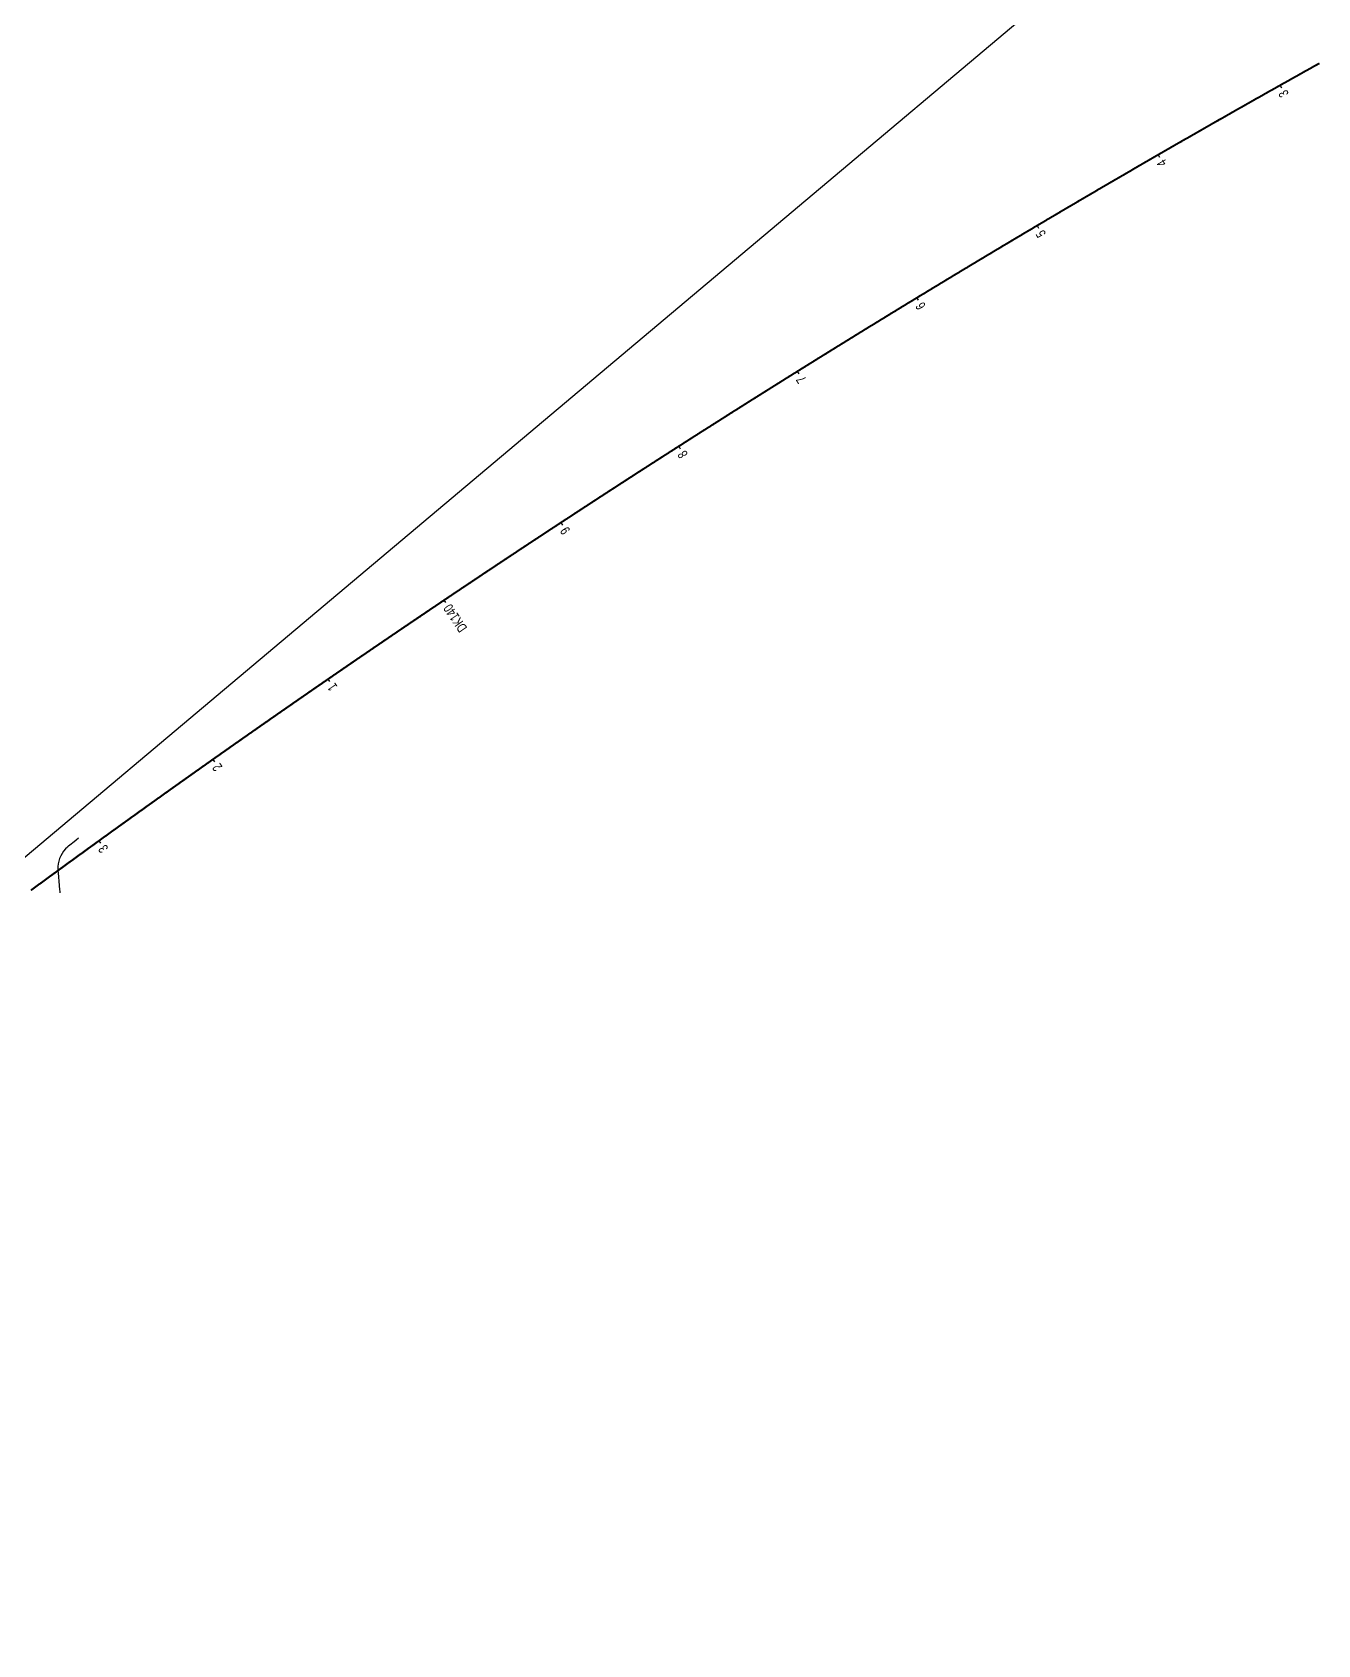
# Model space of a CAD drawing. Header units: millimetres. Extents: x 497834 to 621495, y 3353175 to 3430424.
# Drawn here: x 549522 to 550438, y 3377462 to 3378611 of the extents above; entities that cross this region are included whole.
import ezdxf

# ---------------------------------------------------------------- set-up
doc = ezdxf.new("R2010")
doc.units = ezdxf.units.MM
for name, color, linetype in [('DK改路中线', 7, 'Continuous'), ('dl4', 7, 'Continuous'), ('沪乍杭打线-0.0-200.8段-施工系转设计系成果-2000坐标系-左线_中线_交点', 7, 'Continuous'), ('沪乍杭打线-0.0-200.8段-施工系转设计系成果-2000坐标系-左线_里程', 7, 'Continuous')]:
    doc.layers.add(name, color=color, linetype=linetype)
doc.styles.add('PM_LC', font='slromans.shx', dxfattribs={"width": 0.75, "bigfont": 'hztxt.shx'})

msp = doc.modelspace()

# ---------------------------------------------------------------- linework, layer by layer
at = {"layer": 'DK改路中线', "color": 3, "linetype": 'Continuous', "ltscale": 2, "flags": 128}
msp.add_lwpolyline([(549554.7, 3378036.5), (549553.1, 3378035.2), (549551.5, 3378034), (549548.4, 3378031.5), (549547.5, 3378030.8, 0.253495), (549546.9, 3378030.2), (549545.4, 3378028.9), (549544.1, 3378027.3), (549543, 3378025.7), (549542, 3378024), (549541.2, 3378022.1), (549540.6, 3378020.2), (549540.2, 3378018.3), (549540, 3378016.3), (549539.9, 3378014.3), (549540, 3378013.2), (549540.1, 3378012.3), (549540.5, 3378008.3), (549540.7, 3378006.3), (549541, 3378002.3), (549541.2, 3378000.3), (549541.4, 3377998.3), (549541.5, 3377997.6)], format="xyb", dxfattribs=at)
at = {"layer": 'dl4', "color": 3, "linetype": 'Continuous', "ltscale": 2, "const_width": 1.4, "flags": 128}
msp.add_lwpolyline([(550439.2, 3378588.9), (550438.3, 3378588.4), (550437.4, 3378587.9), (550436.6, 3378587.5), (550436.5, 3378587.4), (550435.7, 3378587), (550434.8, 3378586.5), (550433.9, 3378586), (550433.1, 3378585.5), (550432.2, 3378585), (550432.2, 3378585), (550431.3, 3378584.5), (550430.5, 3378584), (550429.6, 3378583.6), (550428.7, 3378583.1), (550427.8, 3378582.6), (550427.8, 3378582.6), (550427, 3378582.1), (550426.1, 3378581.6), (550425.2, 3378581.1), (550424.3, 3378580.6), (550423.5, 3378580.1), (550423.5, 3378580.1), (550422.6, 3378579.6), (550421.7, 3378579.2), (550420.9, 3378578.7), (550420, 3378578.2), (550419.1, 3378577.7), (550419.1, 3378577.7), (550418.2, 3378577.2), (550417.4, 3378576.7), (550416.5, 3378576.2), (550415.6, 3378575.7), (550414.7, 3378575.2), (550414.7, 3378575.2), (550413.9, 3378574.8), (550413, 3378574.3), (550412.1, 3378573.8), (550411.3, 3378573.3), (550410.4, 3378572.8), (550410.4, 3378572.8), (550409.5, 3378572.3), (550408.6, 3378571.8), (550407.8, 3378571.3), (550406.9, 3378570.8), (550406, 3378570.3), (550406, 3378570.3), (550405.2, 3378569.8), (550404.3, 3378569.4), (550403.4, 3378568.9), (550402.5, 3378568.4), (550401.7, 3378567.9), (550401.7, 3378567.9), (550400.8, 3378567.4), (550399.9, 3378566.9), (550399.1, 3378566.4), (550398.2, 3378565.9), (550397.3, 3378565.4), (550397.3, 3378565.4), (550396.5, 3378564.9), (550395.6, 3378564.4), (550394.7, 3378564), (550393.8, 3378563.5), (550393, 3378563), (550393, 3378563), (550392.1, 3378562.5), (550391.2, 3378562), (550390.4, 3378561.5), (550389.5, 3378561), (550388.6, 3378560.5), (550388.6, 3378560.5), (550387.7, 3378560), (550386.9, 3378559.5), (550386, 3378559), (550385.1, 3378558.5), (550384.3, 3378558), (550384.2, 3378558), (550383.4, 3378557.5), (550382.5, 3378557.1), (550381.7, 3378556.6), (550380.8, 3378556.1), (550379.9, 3378555.6), (550379.9, 3378555.6), (550379, 3378555.1), (550378.2, 3378554.6), (550377.3, 3378554.1), (550376.4, 3378553.6), (550375.6, 3378553.1), (550375.6, 3378553.1), (550374.7, 3378552.6), (550373.8, 3378552.1), (550373, 3378551.6), (550372.1, 3378551.1), (550371.2, 3378550.6), (550371.2, 3378550.6), (550370.4, 3378550.1), (550369.5, 3378549.6), (550368.6, 3378549.1), (550367.7, 3378548.7), (550366.9, 3378548.2), (550366.9, 3378548.1), (550366, 3378547.7), (550365.1, 3378547.2), (550364.3, 3378546.7), (550363.4, 3378546.2), (550362.5, 3378545.7), (550362.5, 3378545.7), (550361.7, 3378545.2), (550360.8, 3378544.7), (550359.9, 3378544.2), (550359.1, 3378543.7), (550358.2, 3378543.2), (550358.2, 3378543.2), (550357.3, 3378542.7), (550356.5, 3378542.2), (550355.6, 3378541.7), (550354.7, 3378541.2), (550353.9, 3378540.7), (550353.8, 3378540.7), (550353, 3378540.2), (550352.1, 3378539.7), (550351.3, 3378539.2), (550350.4, 3378538.7), (550349.5, 3378538.2), (550349.5, 3378538.2), (550348.6, 3378537.7), (550347.8, 3378537.2), (550346.9, 3378536.7), (550346, 3378536.2), (550345.2, 3378535.7), (550345.2, 3378535.7), (550344.3, 3378535.2), (550343.4, 3378534.8), (550342.6, 3378534.3), (550341.7, 3378533.8), (550340.8, 3378533.3), (550340.8, 3378533.2), (550340, 3378532.8), (550339.1, 3378532.3), (550338.2, 3378531.8), (550337.4, 3378531.3), (550336.5, 3378530.8), (550336.5, 3378530.8), (550335.6, 3378530.3), (550334.8, 3378529.8), (550333.9, 3378529.3), (550333, 3378528.8), (550332.2, 3378528.3), (550332.2, 3378528.3), (550331.3, 3378527.8), (550330.4, 3378527.3), (550329.6, 3378526.8), (550328.7, 3378526.3), (550327.8, 3378525.8), (550327.8, 3378525.8), (550327, 3378525.3), (550326.1, 3378524.8), (550325.2, 3378524.3), (550324.4, 3378523.8), (550323.5, 3378523.3), (550323.5, 3378523.3), (550322.6, 3378522.8), (550321.8, 3378522.3), (550320.9, 3378521.8), (550320, 3378521.3), (550319.2, 3378520.8), (550319.2, 3378520.8), (550318.3, 3378520.3), (550317.5, 3378519.8), (550316.6, 3378519.3), (550315.7, 3378518.8), (550314.9, 3378518.3), (550314.8, 3378518.3), (550314, 3378517.8), (550313.1, 3378517.3), (550312.3, 3378516.8), (550311.4, 3378516.3), (550310.5, 3378515.8), (550310.5, 3378515.8), (550309.7, 3378515.3), (550308.8, 3378514.8), (550307.9, 3378514.3), (550307.1, 3378513.8), (550306.2, 3378513.3), (550306.2, 3378513.2), (550305.3, 3378512.7), (550304.5, 3378512.2), (550303.6, 3378511.7), (550302.7, 3378511.2), (550301.9, 3378510.7), (550301.9, 3378510.7), (550301, 3378510.2), (550300.2, 3378509.7), (550299.3, 3378509.2), (550298.4, 3378508.7), (550297.6, 3378508.2), (550297.5, 3378508.2), (550296.7, 3378507.7), (550295.8, 3378507.2), (550295, 3378506.7), (550294.1, 3378506.2), (550293.2, 3378505.7), (550293.2, 3378505.7), (550292.4, 3378505.2), (550291.5, 3378504.7), (550290.6, 3378504.2), (550289.8, 3378503.7), (550288.9, 3378503.2), (550288.9, 3378503.2), (550288.1, 3378502.7), (550287.2, 3378502.2), (550286.3, 3378501.7), (550285.5, 3378501.2), (550284.6, 3378500.7), (550284.6, 3378500.7), (550283.7, 3378500.2), (550282.9, 3378499.7), (550282, 3378499.2), (550281.1, 3378498.7), (550280.3, 3378498.1), (550280.3, 3378498.1), (550279.4, 3378497.6), (550278.6, 3378497.1), (550277.7, 3378496.6), (550276.8, 3378496.1), (550276, 3378495.6), (550276, 3378495.6), (550275.1, 3378495.1), (550274.2, 3378494.6), (550273.4, 3378494.1), (550272.5, 3378493.6), (550271.7, 3378493.1), (550271.6, 3378493.1), (550270.8, 3378492.6), (550269.9, 3378492.1), (550269.1, 3378491.6), (550268.2, 3378491.1), (550267.3, 3378490.6), (550267.3, 3378490.5), (550266.5, 3378490.1), (550265.6, 3378489.5), (550264.8, 3378489), (550263.9, 3378488.5), (550263, 3378488), (550263, 3378488), (550262.2, 3378487.5), (550261.3, 3378487), (550260.4, 3378486.5), (550259.6, 3378486), (550258.7, 3378485.5), (550258.7, 3378485.5), (550257.9, 3378485), (550257, 3378484.5), (550256.1, 3378484), (550255.3, 3378483.5), (550254.4, 3378483), (550254.4, 3378482.9), (550253.6, 3378482.4), (550252.7, 3378481.9), (550251.8, 3378481.4), (550251, 3378480.9), (550250.1, 3378480.4), (550250.1, 3378480.4), (550249.3, 3378479.9), (550248.4, 3378479.4), (550247.5, 3378478.9), (550246.7, 3378478.4), (550245.8, 3378477.9), (550245.8, 3378477.9), (550244.9, 3378477.4), (550244.1, 3378476.8), (550243.2, 3378476.3), (550242.4, 3378475.8), (550241.5, 3378475.3), (550241.5, 3378475.3), (550240.6, 3378474.8), (550239.8, 3378474.3), (550238.9, 3378473.8), (550238.1, 3378473.3), (550237.2, 3378472.8), (550237.2, 3378472.8), (550236.3, 3378472.3), (550235.5, 3378471.8), (550234.6, 3378471.2), (550233.8, 3378470.7), (550232.9, 3378470.2), (550232.9, 3378470.2), (550232, 3378469.7), (550231.2, 3378469.2), (550230.3, 3378468.7), (550229.5, 3378468.2), (550228.6, 3378467.7), (550228.6, 3378467.7), (550227.7, 3378467.2), (550226.9, 3378466.6), (550226, 3378466.1), (550225.2, 3378465.6), (550224.3, 3378465.1), (550224.3, 3378465.1), (550223.4, 3378464.6), (550222.6, 3378464.1), (550221.7, 3378463.6), (550220.9, 3378463.1), (550220, 3378462.6), (550220, 3378462.5), (550219.1, 3378462), (550218.3, 3378461.5), (550217.4, 3378461), (550216.6, 3378460.5), (550215.7, 3378460), (550215.7, 3378460), (550214.9, 3378459.5), (550214, 3378459), (550213.1, 3378458.5), (550212.3, 3378457.9), (550211.4, 3378457.4), (550211.4, 3378457.4), (550210.6, 3378456.9), (550209.7, 3378456.4), (550208.8, 3378455.9), (550208, 3378455.4), (550207.1, 3378454.9), (550207.1, 3378454.9), (550206.3, 3378454.4), (550205.4, 3378453.8), (550204.6, 3378453.3), (550203.7, 3378452.8), (550202.8, 3378452.3), (550202.8, 3378452.3), (550202, 3378451.8), (550201.1, 3378451.3), (550200.3, 3378450.8), (550199.4, 3378450.2), (550198.6, 3378449.7), (550198.5, 3378449.7), (550197.7, 3378449.2), (550196.8, 3378448.7), (550196, 3378448.2), (550195.1, 3378447.7), (550194.3, 3378447.2), (550194.2, 3378447.1), (550193.4, 3378446.6), (550192.5, 3378446.1), (550191.7, 3378445.6), (550190.8, 3378445.1), (550190, 3378444.6), (550190, 3378444.6), (550189.1, 3378444.1), (550188.3, 3378443.5), (550187.4, 3378443), (550186.5, 3378442.5), (550185.7, 3378442), (550185.7, 3378442), (550184.8, 3378441.5), (550184, 3378441), (550183.1, 3378440.5), (550182.3, 3378439.9), (550181.4, 3378439.4), (550181.4, 3378439.4), (550180.6, 3378438.9), (550179.7, 3378438.4), (550178.8, 3378437.9), (550178, 3378437.4), (550177.1, 3378436.8), (550177.1, 3378436.8), (550176.3, 3378436.3), (550175.4, 3378435.8), (550174.6, 3378435.3), (550173.7, 3378434.8), (550172.8, 3378434.3), (550172.8, 3378434.2), (550172, 3378433.7), (550171.1, 3378433.2), (550170.3, 3378432.7), (550169.4, 3378432.2), (550168.6, 3378431.7), (550168.6, 3378431.7), (550167.7, 3378431.1), (550166.9, 3378430.6), (550166, 3378430.1), (550165.1, 3378429.6), (550164.3, 3378429.1), (550164.3, 3378429.1), (550163.4, 3378428.6), (550162.6, 3378428), (550161.7, 3378427.5), (550160.9, 3378427), (550160, 3378426.5), (550160, 3378426.5), (550159.2, 3378426), (550158.3, 3378425.4), (550157.5, 3378424.9), (550156.6, 3378424.4), (550155.7, 3378423.9), (550155.7, 3378423.9), (550154.9, 3378423.4), (550154, 3378422.9), (550153.2, 3378422.3), (550152.3, 3378421.8), (550151.5, 3378421.3), (550151.5, 3378421.3), (550150.6, 3378420.8), (550149.8, 3378420.3), (550148.9, 3378419.7), (550148.1, 3378419.2), (550147.2, 3378418.7), (550147.2, 3378418.7), (550146.3, 3378418.2), (550145.5, 3378417.7), (550144.6, 3378417.1), (550143.8, 3378416.6), (550142.9, 3378416.1), (550142.9, 3378416.1), (550142.1, 3378415.6), (550141.2, 3378415.1), (550140.4, 3378414.5), (550139.5, 3378414), (550138.7, 3378413.5), (550138.6, 3378413.5), (550137.8, 3378413), (550137, 3378412.4), (550136.1, 3378411.9), (550135.2, 3378411.4), (550134.4, 3378410.9), (550134.4, 3378410.9), (550133.5, 3378410.4), (550132.7, 3378409.8), (550131.8, 3378409.3), (550131, 3378408.8), (550130.1, 3378408.3), (550130.1, 3378408.3), (550129.3, 3378407.7), (550128.4, 3378407.2), (550127.6, 3378406.7), (550126.7, 3378406.2), (550125.9, 3378405.7), (550125.8, 3378405.6), (550125, 3378405.1), (550124.2, 3378404.6), (550123.3, 3378404.1), (550122.5, 3378403.6), (550121.6, 3378403), (550121.6, 3378403), (550120.8, 3378402.5), (550119.9, 3378402), (550119, 3378401.5), (550118.2, 3378401), (550117.3, 3378400.4), (550117.3, 3378400.4), (550116.5, 3378399.9), (550115.6, 3378399.4), (550114.8, 3378398.9), (550113.9, 3378398.3), (550113.1, 3378397.8), (550113.1, 3378397.8), (550112.2, 3378397.3), (550111.4, 3378396.8), (550110.5, 3378396.2), (550109.7, 3378395.7), (550108.8, 3378395.2), (550108.8, 3378395.2), (550108, 3378394.7), (550107.1, 3378394.1), (550106.3, 3378393.6), (550105.4, 3378393.1), (550104.6, 3378392.6), (550104.6, 3378392.6), (550103.7, 3378392), (550102.9, 3378391.5), (550102, 3378391), (550101.2, 3378390.5), (550100.3, 3378389.9), (550100.3, 3378389.9), (550099.5, 3378389.4), (550098.6, 3378388.9), (550097.8, 3378388.4), (550096.9, 3378387.8), (550096.1, 3378387.3), (550096, 3378387.3), (550095.2, 3378386.8), (550094.4, 3378386.3), (550093.5, 3378385.7), (550092.7, 3378385.2), (550091.8, 3378384.7), (550091.8, 3378384.7), (550091, 3378384.2), (550090.1, 3378383.6), (550089.3, 3378383.1), (550088.4, 3378382.6), (550087.6, 3378382), (550087.5, 3378382), (550086.7, 3378381.5), (550085.9, 3378381), (550085, 3378380.5), (550084.2, 3378379.9), (550083.3, 3378379.4), (550083.3, 3378379.4), (550082.5, 3378378.9), (550081.6, 3378378.4), (550080.8, 3378377.8), (550079.9, 3378377.3), (550079.1, 3378376.8), (550079, 3378376.8), (550078.2, 3378376.2), (550077.4, 3378375.7), (550076.5, 3378375.2), (550075.7, 3378374.7), (550074.8, 3378374.1), (550074.8, 3378374.1), (550074, 3378373.6), (550073.1, 3378373.1), (550072.3, 3378372.5), (550071.4, 3378372), (550070.6, 3378371.5), (550070.6, 3378371.5), (550069.7, 3378371), (550068.9, 3378370.4), (550068, 3378369.9), (550067.2, 3378369.4), (550066.3, 3378368.8), (550066.3, 3378368.8), (550065.5, 3378368.3), (550064.6, 3378367.8), (550063.8, 3378367.3), (550062.9, 3378366.7), (550062.1, 3378366.2), (550062.1, 3378366.2), (550061.2, 3378365.7), (550060.4, 3378365.1), (550059.5, 3378364.6), (550058.7, 3378364.1), (550057.8, 3378363.5), (550057.8, 3378363.5), (550057, 3378363), (550056.2, 3378362.5), (550055.3, 3378362), (550054.5, 3378361.4), (550053.6, 3378360.9), (550053.6, 3378360.9), (550052.8, 3378360.4), (550051.9, 3378359.8), (550051.1, 3378359.3), (550050.2, 3378358.8), (550049.4, 3378358.2), (550049.4, 3378358.2), (550048.5, 3378357.7), (550047.7, 3378357.2), (550046.8, 3378356.6), (550046, 3378356.1), (550045.1, 3378355.6), (550045.1, 3378355.6), (550044.3, 3378355), (550043.4, 3378354.5), (550042.6, 3378354), (550041.8, 3378353.5), (550040.9, 3378352.9), (550040.9, 3378352.9), (550040.1, 3378352.4), (550039.2, 3378351.9), (550038.4, 3378351.3), (550037.5, 3378350.8), (550036.7, 3378350.3), (550036.7, 3378350.2), (550035.8, 3378349.7), (550035, 3378349.2), (550034.1, 3378348.7), (550033.3, 3378348.1), (550032.4, 3378347.6), (550032.4, 3378347.6), (550031.6, 3378347.1), (550030.7, 3378346.5), (550029.9, 3378346), (550029.1, 3378345.5), (550028.2, 3378344.9), (550028.2, 3378344.9), (550027.4, 3378344.4), (550026.5, 3378343.9), (550025.7, 3378343.3), (550024.8, 3378342.8), (550024, 3378342.3), (550024, 3378342.2), (550023.1, 3378341.7), (550022.3, 3378341.2), (550021.4, 3378340.7), (550020.6, 3378340.1), (550019.8, 3378339.6), (550019.7, 3378339.6), (550018.9, 3378339.1), (550018.1, 3378338.5), (550017.2, 3378338), (550016.4, 3378337.4), (550015.5, 3378336.9), (550015.5, 3378336.9), (550014.7, 3378336.4), (550013.8, 3378335.8), (550013, 3378335.3), (550012.2, 3378334.8), (550011.3, 3378334.2), (550011.3, 3378334.2), (550010.5, 3378333.7), (550009.6, 3378333.2), (550008.8, 3378332.6), (550007.9, 3378332.1), (550007.1, 3378331.6), (550007.1, 3378331.5), (550006.2, 3378331), (550005.4, 3378330.5), (550004.6, 3378329.9), (550003.7, 3378329.4), (550002.9, 3378328.9), (550002.9, 3378328.9), (550002, 3378328.3), (550001.2, 3378327.8), (550000.3, 3378327.3), (549999.5, 3378326.7), (549998.6, 3378326.2), (549998.6, 3378326.2), (549997.8, 3378325.7), (549997, 3378325.1), (549996.1, 3378324.6), (549995.3, 3378324), (549994.4, 3378323.5), (549994.4, 3378323.5), (549993.6, 3378323), (549992.7, 3378322.4), (549991.9, 3378321.9), (549991.1, 3378321.4), (549990.2, 3378320.8), (549990.2, 3378320.8), (549989.4, 3378320.3), (549988.5, 3378319.7), (549987.7, 3378319.2), (549986.8, 3378318.7), (549986, 3378318.1), (549986, 3378318.1), (549985.2, 3378317.6), (549984.3, 3378317), (549983.5, 3378316.5), (549982.6, 3378316), (549981.8, 3378315.4), (549981.8, 3378315.4), (549980.9, 3378314.9), (549980.1, 3378314.4), (549979.3, 3378313.8), (549978.4, 3378313.3), (549977.6, 3378312.7), (549977.6, 3378312.7), (549976.7, 3378312.2), (549975.9, 3378311.7), (549975.1, 3378311.1), (549974.2, 3378310.6), (549973.4, 3378310), (549973.4, 3378310), (549972.5, 3378309.5), (549971.7, 3378309), (549970.8, 3378308.4), (549970, 3378307.9), (549969.2, 3378307.3), (549969.1, 3378307.3), (549968.3, 3378306.8), (549967.5, 3378306.3), (549966.6, 3378305.7), (549965.8, 3378305.2), (549965, 3378304.6), (549964.9, 3378304.6), (549964.1, 3378304.1), (549963.3, 3378303.6), (549962.4, 3378303), (549961.6, 3378302.5), (549960.8, 3378301.9), (549960.7, 3378301.9), (549959.9, 3378301.4), (549959.1, 3378300.8), (549958.2, 3378300.3), (549957.4, 3378299.8), (549956.5, 3378299.2), (549956.5, 3378299.2), (549955.7, 3378298.7), (549954.9, 3378298.1), (549954, 3378297.6), (549953.2, 3378297.1), (549952.3, 3378296.5), (549952.3, 3378296.5), (549951.5, 3378296), (549950.7, 3378295.4), (549949.8, 3378294.9), (549949, 3378294.3), (549948.1, 3378293.8), (549948.1, 3378293.8), (549947.3, 3378293.3), (549946.5, 3378292.7), (549945.6, 3378292.2), (549944.8, 3378291.6), (549943.9, 3378291.1), (549943.9, 3378291.1), (549943.1, 3378290.5), (549942.3, 3378290), (549941.4, 3378289.5), (549940.6, 3378288.9), (549939.7, 3378288.4), (549939.7, 3378288.4), (549938.9, 3378287.8), (549938.1, 3378287.3), (549937.2, 3378286.7), (549936.4, 3378286.2), (549935.6, 3378285.6), (549935.5, 3378285.6), (549934.7, 3378285.1), (549933.9, 3378284.6), (549933, 3378284), (549932.2, 3378283.5), (549931.4, 3378282.9), (549931.3, 3378282.9), (549930.5, 3378282.4), (549929.7, 3378281.8), (549928.8, 3378281.3), (549928, 3378280.7), (549927.2, 3378280.2), (549927.1, 3378280.2), (549926.3, 3378279.7), (549925.5, 3378279.1), (549924.7, 3378278.6), (549923.8, 3378278), (549923, 3378277.5), (549923, 3378277.5), (549922.1, 3378276.9), (549921.3, 3378276.4), (549920.5, 3378275.8), (549919.6, 3378275.3), (549918.8, 3378274.7), (549918.8, 3378274.7), (549917.9, 3378274.2), (549917.1, 3378273.6), (549916.3, 3378273.1), (549915.4, 3378272.6), (549914.6, 3378272), (549914.6, 3378272), (549913.8, 3378271.5), (549912.9, 3378270.9), (549912.1, 3378270.4), (549911.3, 3378269.8), (549910.4, 3378269.3), (549910.4, 3378269.3), (549909.6, 3378268.7), (549908.7, 3378268.2), (549907.9, 3378267.6), (549907.1, 3378267.1), (549906.2, 3378266.5), (549906.2, 3378266.5), (549905.4, 3378266), (549904.6, 3378265.4), (549903.7, 3378264.9), (549902.9, 3378264.3), (549902, 3378263.8), (549902, 3378263.8), (549901.2, 3378263.3), (549900.4, 3378262.7), (549899.5, 3378262.2), (549898.7, 3378261.6), (549897.9, 3378261.1), (549897.8, 3378261), (549897, 3378260.5), (549896.2, 3378260), (549895.4, 3378259.4), (549894.5, 3378258.9), (549893.7, 3378258.3), (549893.7, 3378258.3), (549892.8, 3378257.8), (549892, 3378257.2), (549891.2, 3378256.7), (549890.3, 3378256.1), (549889.5, 3378255.6), (549889.5, 3378255.6), (549888.7, 3378255), (549887.8, 3378254.5), (549887, 3378253.9), (549886.2, 3378253.4), (549885.3, 3378252.8), (549885.3, 3378252.8), (549884.5, 3378252.3), (549883.7, 3378251.7), (549882.8, 3378251.2), (549882, 3378250.6), (549881.2, 3378250.1), (549881.1, 3378250.1), (549880.3, 3378249.5), (549879.5, 3378249), (549878.6, 3378248.4), (549877.8, 3378247.9), (549877, 3378247.3), (549877, 3378247.3), (549876.1, 3378246.8), (549875.3, 3378246.2), (549874.5, 3378245.7), (549873.6, 3378245.1), (549872.8, 3378244.6), (549872.8, 3378244.6), (549872, 3378244), (549871.1, 3378243.5), (549870.3, 3378242.9), (549869.5, 3378242.4), (549868.6, 3378241.8), (549868.6, 3378241.8), (549867.8, 3378241.3), (549867, 3378240.7), (549866.1, 3378240.1), (549865.3, 3378239.6), (549864.5, 3378239), (549864.4, 3378239), (549863.6, 3378238.5), (549862.8, 3378237.9), (549862, 3378237.4), (549861.1, 3378236.8), (549860.3, 3378236.3), (549860.3, 3378236.3), (549859.5, 3378235.7), (549858.6, 3378235.2), (549857.8, 3378234.6), (549857, 3378234.1), (549856.1, 3378233.5), (549856.1, 3378233.5), (549855.3, 3378233), (549854.5, 3378232.4), (549853.6, 3378231.9), (549852.8, 3378231.3), (549852, 3378230.8), (549852, 3378230.7), (549851.1, 3378230.2), (549850.3, 3378229.6), (549849.5, 3378229.1), (549848.6, 3378228.5), (549847.8, 3378228), (549847.8, 3378228), (549847, 3378227.4), (549846.1, 3378226.9), (549845.3, 3378226.3), (549844.5, 3378225.8), (549843.6, 3378225.2), (549843.6, 3378225.2), (549842.8, 3378224.7), (549842, 3378224.1), (549841.1, 3378223.5), (549840.3, 3378223), (549839.5, 3378222.4), (549839.5, 3378222.4), (549838.7, 3378221.9), (549837.8, 3378221.3), (549837, 3378220.8), (549836.2, 3378220.2), (549835.3, 3378219.7), (549835.3, 3378219.6), (549834.5, 3378219.1), (549833.7, 3378218.5), (549832.8, 3378218), (549832, 3378217.4), (549831.2, 3378216.9), (549831.2, 3378216.9), (549830.3, 3378216.3), (549829.5, 3378215.8), (549828.7, 3378215.2), (549827.8, 3378214.7), (549827, 3378214.1), (549827, 3378214.1), (549826.2, 3378213.5), (549825.4, 3378213), (549824.5, 3378212.4), (549823.7, 3378211.9), (549822.9, 3378211.3), (549822.8, 3378211.3), (549822, 3378210.8), (549821.2, 3378210.2), (549820.4, 3378209.6), (549819.5, 3378209.1), (549818.7, 3378208.5), (549818.7, 3378208.5), (549817.9, 3378208), (549817.1, 3378207.4), (549816.2, 3378206.9), (549815.4, 3378206.3), (549814.6, 3378205.7), (549814.5, 3378205.7), (549813.7, 3378205.2), (549812.9, 3378204.6), (549812.1, 3378204.1), (549811.2, 3378203.5), (549810.4, 3378202.9), (549810.4, 3378202.9), (549809.6, 3378202.4), (549808.8, 3378201.8), (549807.9, 3378201.3), (549807.1, 3378200.7), (549806.3, 3378200.2), (549806.2, 3378200.1), (549805.4, 3378199.6), (549804.6, 3378199), (549803.8, 3378198.5), (549802.9, 3378197.9), (549802.1, 3378197.4), (549802.1, 3378197.3), (549801.3, 3378196.8), (549800.5, 3378196.2), (549799.6, 3378195.7), (549798.8, 3378195.1), (549798, 3378194.6), (549798, 3378194.5), (549797.1, 3378194), (549796.3, 3378193.4), (549795.5, 3378192.9), (549794.7, 3378192.3), (549793.8, 3378191.8), (549793.8, 3378191.7), (549793, 3378191.2), (549792.2, 3378190.6), (549791.3, 3378190.1), (549790.5, 3378189.5), (549789.7, 3378189), (549789.7, 3378188.9), (549788.9, 3378188.4), (549788, 3378187.8), (549787.2, 3378187.3), (549786.4, 3378186.7), (549785.6, 3378186.2), (549785.5, 3378186.1), (549784.7, 3378185.6), (549783.9, 3378185), (549783.1, 3378184.5), (549782.2, 3378183.9), (549781.4, 3378183.3), (549781.4, 3378183.3), (549780.6, 3378182.8), (549779.8, 3378182.2), (549778.9, 3378181.7), (549778.1, 3378181.1), (549777.3, 3378180.5), (549777.3, 3378180.5), (549776.5, 3378180), (549775.6, 3378179.4), (549774.8, 3378178.8), (549774, 3378178.3), (549773.1, 3378177.7), (549773.1, 3378177.7), (549772.3, 3378177.2), (549771.5, 3378176.6), (549770.7, 3378176), (549769.8, 3378175.5), (549769, 3378174.9), (549769, 3378174.9), (549768.2, 3378174.3), (549767.4, 3378173.8), (549766.5, 3378173.2), (549765.7, 3378172.7), (549764.9, 3378172.1), (549764.9, 3378172.1), (549764.1, 3378171.5), (549763.2, 3378171), (549762.4, 3378170.4), (549761.6, 3378169.8), (549760.8, 3378169.3), (549760.7, 3378169.3), (549759.9, 3378168.7), (549759.1, 3378168.1), (549758.3, 3378167.6), (549757.5, 3378167), (549756.6, 3378166.5), (549756.6, 3378166.4), (549755.8, 3378165.9), (549755, 3378165.3), (549754.1, 3378164.8), (549753.3, 3378164.2), (549752.5, 3378163.6), (549752.5, 3378163.6), (549751.7, 3378163.1), (549750.8, 3378162.5), (549750, 3378161.9), (549749.2, 3378161.4), (549748.4, 3378160.8), (549748.4, 3378160.8), (549747.5, 3378160.2), (549746.7, 3378159.7), (549745.9, 3378159.1), (549745.1, 3378158.5), (549744.3, 3378158), (549744.2, 3378158), (549743.4, 3378157.4), (549742.6, 3378156.8), (549741.8, 3378156.3), (549741, 3378155.7), (549740.1, 3378155.1), (549740.1, 3378155.1), (549739.3, 3378154.6), (549738.5, 3378154), (549737.7, 3378153.4), (549736.8, 3378152.9), (549736, 3378152.3), (549736, 3378152.3), (549735.2, 3378151.7), (549734.4, 3378151.2), (549733.5, 3378150.6), (549732.7, 3378150), (549731.9, 3378149.5), (549731.9, 3378149.5), (549731.1, 3378148.9), (549730.2, 3378148.3), (549729.4, 3378147.8), (549728.6, 3378147.2), (549727.8, 3378146.6), (549727.8, 3378146.6), (549727, 3378146.1), (549726.1, 3378145.5), (549725.3, 3378144.9), (549724.5, 3378144.4), (549723.7, 3378143.8), (549723.6, 3378143.8), (549722.8, 3378143.2), (549722, 3378142.7), (549721.2, 3378142.1), (549720.4, 3378141.5), (549719.5, 3378141), (549719.5, 3378140.9), (549718.7, 3378140.4), (549717.9, 3378139.8), (549717.1, 3378139.2), (549716.3, 3378138.7), (549715.4, 3378138.1), (549715.4, 3378138.1), (549714.6, 3378137.5), (549713.8, 3378137), (549713, 3378136.4), (549712.1, 3378135.8), (549711.3, 3378135.3), (549711.3, 3378135.2), (549710.5, 3378134.7), (549709.7, 3378134.1), (549708.9, 3378133.6), (549708, 3378133), (549707.2, 3378132.4), (549707.2, 3378132.4), (549706.4, 3378131.8), (549705.6, 3378131.3), (549704.8, 3378130.7), (549703.9, 3378130.1), (549703.1, 3378129.6), (549703.1, 3378129.5), (549702.3, 3378129), (549701.5, 3378128.4), (549700.6, 3378127.8), (549699.8, 3378127.3), (549699, 3378126.7), (549699, 3378126.7), (549698.2, 3378126.1), (549697.4, 3378125.6), (549696.5, 3378125), (549695.7, 3378124.4), (549694.9, 3378123.8), (549694.9, 3378123.8), (549694.1, 3378123.3), (549693.3, 3378122.7), (549692.4, 3378122.1), (549691.6, 3378121.6), (549690.8, 3378121), (549690.8, 3378121), (549690, 3378120.4), (549689.2, 3378119.8), (549688.3, 3378119.3), (549687.5, 3378118.7), (549686.7, 3378118.1), (549686.7, 3378118.1), (549685.9, 3378117.6), (549685.1, 3378117), (549684.2, 3378116.4), (549683.4, 3378115.8), (549682.6, 3378115.3), (549682.6, 3378115.3), (549681.8, 3378114.7), (549681, 3378114.1), (549680.1, 3378113.5), (549679.3, 3378113), (549678.5, 3378112.4), (549678.5, 3378112.4), (549677.7, 3378111.8), (549676.9, 3378111.3), (549676, 3378110.7), (549675.2, 3378110.1), (549674.4, 3378109.5), (549674.4, 3378109.5), (549673.6, 3378109), (549672.8, 3378108.4), (549671.9, 3378107.8), (549671.1, 3378107.2), (549670.3, 3378106.7), (549670.3, 3378106.6), (549669.5, 3378106.1), (549668.7, 3378105.5), (549667.9, 3378104.9), (549667, 3378104.4), (549666.2, 3378103.8), (549666.2, 3378103.8), (549665.4, 3378103.2), (549664.6, 3378102.6), (549663.8, 3378102.1), (549662.9, 3378101.5), (549662.1, 3378100.9), (549662.1, 3378100.9), (549661.3, 3378100.3), (549660.5, 3378099.8), (549659.7, 3378099.2), (549658.9, 3378098.6), (549658, 3378098), (549658, 3378098), (549657.2, 3378097.5), (549656.4, 3378096.9), (549655.6, 3378096.3), (549654.8, 3378095.7), (549654, 3378095.2), (549653.9, 3378095.1), (549653.1, 3378094.6), (549652.3, 3378094), (549651.5, 3378093.4), (549650.7, 3378092.9), (549649.9, 3378092.3), (549649.8, 3378092.3), (549649, 3378091.7), (549648.2, 3378091.1), (549647.4, 3378090.5), (549646.6, 3378090), (549645.8, 3378089.4), (549645.8, 3378089.4), (549645, 3378088.8), (549644.1, 3378088.2), (549643.3, 3378087.7), (549642.5, 3378087.1), (549641.7, 3378086.5), (549641.7, 3378086.5), (549640.9, 3378085.9), (549640.1, 3378085.3), (549639.3, 3378084.8), (549638.4, 3378084.2), (549637.6, 3378083.6), (549637.6, 3378083.6), (549636.8, 3378083), (549636, 3378082.5), (549635.2, 3378081.9), (549634.4, 3378081.3), (549633.5, 3378080.7), (549633.5, 3378080.7), (549632.7, 3378080.1), (549631.9, 3378079.6), (549631.1, 3378079), (549630.3, 3378078.4), (549629.5, 3378077.8), (549629.4, 3378077.8), (549628.6, 3378077.2), (549627.8, 3378076.7), (549627, 3378076.1), (549626.2, 3378075.5), (549625.4, 3378074.9), (549625.4, 3378074.9), (549624.6, 3378074.4), (549623.8, 3378073.8), (549622.9, 3378073.2), (549622.1, 3378072.6), (549621.3, 3378072), (549621.3, 3378072), (549620.5, 3378071.5), (549619.7, 3378070.9), (549618.9, 3378070.3), (549618.1, 3378069.7), (549617.2, 3378069.1), (549617.2, 3378069.1), (549616.4, 3378068.6), (549615.6, 3378068), (549614.8, 3378067.4), (549614, 3378066.8), (549613.2, 3378066.2), (549613.2, 3378066.2), (549612.4, 3378065.6), (549611.5, 3378065.1), (549610.7, 3378064.5), (549609.9, 3378063.9), (549609.1, 3378063.3), (549609.1, 3378063.3), (549608.3, 3378062.7), (549607.5, 3378062.2), (549606.7, 3378061.6), (549605.8, 3378061), (549605, 3378060.4), (549605, 3378060.4), (549604.2, 3378059.8), (549603.4, 3378059.3), (549602.6, 3378058.7), (549601.8, 3378058.1), (549601, 3378057.5), (549600.9, 3378057.5), (549600.2, 3378056.9), (549599.3, 3378056.3), (549598.5, 3378055.8), (549597.7, 3378055.2), (549596.9, 3378054.6), (549596.9, 3378054.6), (549596.1, 3378054), (549595.3, 3378053.4), (549594.5, 3378052.8), (549593.7, 3378052.3), (549592.8, 3378051.7), (549592.8, 3378051.7), (549592, 3378051.1), (549591.2, 3378050.5), (549590.4, 3378049.9), (549589.6, 3378049.3), (549588.8, 3378048.8), (549588.8, 3378048.8), (549588, 3378048.2), (549587.2, 3378047.6), (549586.3, 3378047), (549585.5, 3378046.4), (549584.7, 3378045.8), (549584.7, 3378045.8), (549583.9, 3378045.3), (549583.1, 3378044.7), (549582.3, 3378044.1), (549581.5, 3378043.5), (549580.7, 3378042.9), (549580.6, 3378042.9), (549579.8, 3378042.3), (549579, 3378041.8), (549578.2, 3378041.2), (549577.4, 3378040.6), (549576.6, 3378040), (549576.6, 3378040), (549575.8, 3378039.4), (549575, 3378038.8), (549574.2, 3378038.2), (549573.4, 3378037.7), (549572.5, 3378037.1), (549572.5, 3378037.1), (549571.7, 3378036.5), (549570.9, 3378035.9), (549570.1, 3378035.3), (549569.3, 3378034.7), (549568.5, 3378034.1), (549568.5, 3378034.1), (549567.7, 3378033.6), (549566.9, 3378033), (549566.1, 3378032.4), (549565.3, 3378031.8), (549564.4, 3378031.2), (549564.4, 3378031.2), (549563.6, 3378030.6), (549562.8, 3378030), (549562, 3378029.5), (549561.2, 3378028.9), (549560.4, 3378028.3), (549560.4, 3378028.3), (549559.6, 3378027.7), (549558.8, 3378027.1), (549558, 3378026.5), (549557.2, 3378025.9), (549556.3, 3378025.3), (549556.3, 3378025.3), (549555.5, 3378024.8), (549554.7, 3378024.2), (549553.9, 3378023.6), (549553.1, 3378023), (549552.3, 3378022.4), (549552.3, 3378022.4), (549551.5, 3378021.8), (549550.7, 3378021.2), (549549.9, 3378020.6), (549549.1, 3378020.1), (549548.3, 3378019.5), (549548.2, 3378019.5), (549547.4, 3378018.9), (549546.6, 3378018.3), (549545.8, 3378017.7), (549545, 3378017.1), (549544.2, 3378016.5), (549544.2, 3378016.5), (549543.4, 3378015.9), (549542.6, 3378015.3), (549541.8, 3378014.8), (549541, 3378014.2), (549540.2, 3378013.6), (549540.2, 3378013.6), (549539.4, 3378013), (549538.6, 3378012.4), (549537.8, 3378011.8), (549536.9, 3378011.2), (549536.1, 3378010.6), (549536.1, 3378010.6), (549535.3, 3378010), (549534.5, 3378009.5), (549533.7, 3378008.9), (549532.9, 3378008.3), (549532.1, 3378007.7), (549532.1, 3378007.7), (549531.3, 3378007.1), (549530.5, 3378006.5), (549529.7, 3378005.9), (549528.9, 3378005.3), (549528.1, 3378004.7), (549528, 3378004.7), (549527.3, 3378004.1), (549526.4, 3378003.6), (549525.6, 3378003), (549524.8, 3378002.4), (549524, 3378001.8), (549524, 3378001.8), (549523.2, 3378001.2), (549522.4, 3378000.6), (549521.6, 3378000), (549520.8, 3377999.4)], dxfattribs=at)
at = {"layer": '沪乍杭打线-0.0-200.8段-施工系转设计系成果-2000坐标系-左线_中线_交点', "color": 6, "linetype": 'Continuous', "ltscale": 2}
msp.add_line((550362.7, 3378734.8), (548848.9, 3377461.6), dxfattribs=at)
at = {"layer": '沪乍杭打线-0.0-200.8段-施工系转设计系成果-2000坐标系-左线_里程', "color": 5, "linetype": 'Continuous', "ltscale": 2}
for p, q in [((550411.1, 3378573.2), (550412.1, 3378571.4)), ((550324.2, 3378523.7), (550325.2, 3378521.9)), ((550237.9, 3378473.2), (550238.9, 3378471.5)), ((550152.1, 3378421.7), (550153.2, 3378420)), ((550067, 3378369.3), (550068.1, 3378367.6)), ((549982.5, 3378315.9), (549983.5, 3378314.2)), ((549898.5, 3378261.5), (549899.6, 3378259.8)), ((549815.2, 3378206.2), (549816.3, 3378204.5)), ((549732.5, 3378149.9), (549733.7, 3378148.3)), ((549650.5, 3378092.7), (549651.7, 3378091.1)), ((549569.1, 3378034.6), (549570.3, 3378033))]:
    msp.add_line(p, q, dxfattribs=at)

# ---------------------------------------------------------------- texts
at = {"layer": '沪乍杭打线-0.0-200.8段-施工系转设计系成果-2000坐标系-左线_里程', "color": 2, "style": 'PM_LC', "width": 0.75}
for s, rotation, p in [('3', 119.3506, (550417.6, 3378567.2)), ('4', 120.0017, (550330.8, 3378517.8)), ('5', 120.6528, (550244.6, 3378467.4)), ('6', 121.3038, (550158.9, 3378416)), ('7', 121.9549, (550073.8, 3378363.6)), ('8', 122.606, (549989.3, 3378310.3)), ('9', 123.2571, (549905.5, 3378256)), ('DK140', 123.9082, (549832.1, 3378186.4)), ('1', 124.5593, (549739.6, 3378144.6)), ('2', 125.2103, (549657.6, 3378087.5)), ('3', 125.8614, (549576.3, 3378029.4))]:
    msp.add_text(s, height=7, rotation=rotation, dxfattribs=at).set_placement(p)

doc.saveas('drawing.dxf')
